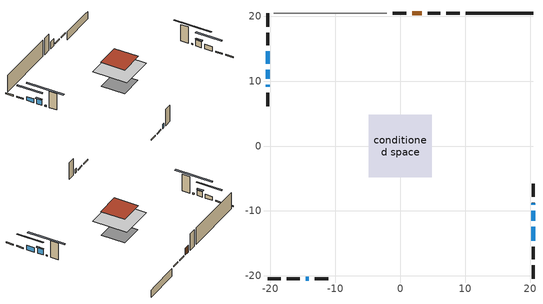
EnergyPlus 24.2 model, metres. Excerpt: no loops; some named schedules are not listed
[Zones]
conditioned space
 floor adiabatic (AdiabaticFloorConstruction): -4.84,-4.84 -4.84,4.84 4.84,4.84 4.84,-4.84 z3.05
 floor foundation (Slab1 construction): -3.26,-3.26 -3.26,3.26 3.26,3.26 3.26,-3.26 z-1.68
 wall outside (RimJoist1 construction): 9.15,20.44 7.1,20.44 / -20.44,-20.44 -18.39,-20.44 / -20.44,20.44 -20.44,18.39 / 20.44,-20.44 20.44,-18.39 z0.61:0.91
 wall outside (RimJoist2 construction): 6.17,20.44 4.23,20.44 / -17.46,-20.44 -15.51,-20.44 / -20.44,17.46 -20.44,15.51 / 20.44,-17.46 20.44,-15.51 z0.61:0.91
 wall outside (AdiabaticWallConstruction 1): 3.3,20.44 1.87,20.44 z0.61:2.64
 wall outside (AdiabaticWallConstruction): -14.59,-20.44 -14.07,-20.44 z0.61:1.83; 20.44,-14.59 20.44,-12.44 z0.61:1.86; -20.44,14.59 -20.44,12.66 z0.61:1.73; 20.44,-11.52 20.44,-10 z0.61:2.38; -20.44,11.74 -20.44,10.38 z0.61:2.2; 20.44,-9.08 20.44,-8.78 / -20.44,9.45 -20.44,9.15 z0.61:0.96
 wall outside (Wall1 construction): 0.94,20.44 -1.13,20.44 / -13.15,-20.44 -11.08,-20.44 / -20.44,8.23 -20.44,6.15 / 20.44,-7.85 20.44,-5.78 z0.61:5.49
 wall foundation (FoundationWall1 construction): 10.08,20.44,-1.68 10.08,20.44,0.61 19.41,20.44,0.61 19.41,20.44,0.42 20.44,20.44,0.42 20.44,20.44,-1.68
 wall adiabatic (Wall3 construction): -2.06,20.44 -19.51,20.44 z0.61:5.49
 window (WindowConstruction 4): -14.59,-20.44 -14.07,-20.44 z0.61:1.83
 window (WindowConstruction): 20.44,-14.59 20.44,-12.45 z0.61:1.86
 window (WindowConstruction 1): -20.44,14.59 -20.44,12.67 z0.61:1.73
 window (WindowConstruction 2): 20.44,-11.52 20.44,-10 z0.61:2.37
 window (WindowConstruction 3): -20.44,11.74 -20.44,10.38 z0.61:2.19
 window (WindowConstruction 5): 20.44,-9.08 20.44,-8.78 z0.61:0.95
 window (WindowConstruction 6): -20.44,9.45 -20.44,9.15 z0.61:0.95
 door (Door): 3.3,20.44 1.87,20.44 z0.61:2.64
 ceiling adiabatic (AdiabaticFloorConstruction): 4.84,-4.84 4.84,4.84 -4.84,4.84 -4.84,-4.84 z3.05
 roof outside (Roof1 construction): -3.42,3.42 -3.42,-3.42 3.42,-3.42 3.42,3.42 z5.49
shading: 20.44,-9.81 20.44,-17.23 20.85,-17.23 20.85,-9.81 z4.5; -20.44,10.03 -20.44,17.23 -20.85,17.23 -20.85,10.03 z4.37; 20.44,-9.8 20.44,-11.72 20.85,-11.72 20.85,-9.8 z2.58; -20.44,10.18 -20.44,11.94 -20.85,11.94 -20.85,10.18 z2.4; 20.44,-3.7 20.44,-14.16 20.85,-14.16 20.85,-3.7 z6.03; -20.44,4.07 -20.44,14.53 -20.85,14.53 -20.85,4.07 z6.03
[Building]
Building 1: Terrain=Suburbs
[Site:Location]
Toronto City Centre_ON: Latitude {deg}=43.63; Longitude {deg}=-79.39; Time Zone {hr}=-5; Elevation {m}=77; Keep Site Location Information=Yes
[Site:GroundTemperature:Shallow]
5.01852, 3.26908, 3.12898, 3.95918, 7.29196, 10.6092, 13.4851, 15.3069, 15.4617, 13.9799, 11.1774, 7.9619
[Site:WaterMainsTemperature]
Calculation Method=Schedule; Temperature Schedule=mains temperature schedule
[Material] Roughness=Rough; Thermal Absorptance=0.9
Name | Thickness {m} | Conductivity {W/m-K} | Density {kg/m3} | Specific Heat {J/kg-K} | Solar Absorptance | Visible Absorptance
asphalt or fiberglass shingles | 0.00635 | 0.162714 | 1121.4 | 1465.45 | 0.4 | 0.4
concrete 4.0 in. | 0.1016 | 1.803125 | 2242.8 | 837.4 | 0.7 | 0.7
concrete 8.0 in. | 0.2032 | 1.803125 | 2242.8 | 837.4 | 0.7 | 0.7
door material | 0.04445 | 0.053851 | 512.64 | 1214.23 | 0.7 | 0.7
exterior vertical ins | 0.00218552 | 0.029427 | 32.04 | 1214.23 | 0.7 | 0.7
floor covering | 0.0127 | 0.0433444 | 54.468 | 1339.84 | 0.6 | 0.6
floor rigid ins; wall rigid ins 2 | 0.512978 | 0.029427 | 32.04 | 1214.23 | 0.7 | 0.7
floor stud and cavity | 0.1397 | 1.75129 | 37.0049 | 1207.88 | 0.7 | 0.7
furniture material conditioned space 1 | 0.1524 | 0.115458 | 640.8 | 1214.23 | 0.6 | 0.6
gypsum board | 0.0127 | 0.160291 | 801 | 837.4 | 0.6 | 0.6
gypsum board 1 | 0.0127 | 0.160291 | 801 | 837.4 | 0.7 | 0.7
osb sheathing 0.5 in. | 0.0127 | 0.115458 | 512.64 | 1214.23 | 0.7 | 0.7
osb sheathing 0.75 in. | 0.01905 | 0.115458 | 512.64 | 1214.23 | 0.7 | 0.7
osb sheathing 2.0 in. | 0.0508 | 0.115458 | 512.64 | 1214.23 | 0.7 | 0.7
rim joist stud and cavity | 0.0508 | 0.0453916 | 125.044 | 1163.47 | 0.6 | 0.6
rim joist stud and cavity 1 | 0.0508 | 0.0351153 | 125.044 | 1163.47 | 0.6 | 0.6
roof rigid ins; wall rigid ins | 0.051816 | 0.029427 | 32.04 | 1214.23 | 0.7 | 0.7
roof stud and cavity | 0.2032 | 0.15702 | 78.34581 | 1123.46 | 0.7 | 0.7
wall rigid ins 1 | 0.051816 | 0.029427 | 32.04 | 1214.23 | 0.4 | 0.4
wall stud and cavity | 0.1397 | 0.201369 | 139.0536 | 1170.24 | 0.7 | 0.7
wall stud and cavity 1 | 0.1397 | 0.163066 | 139.0536 | 1170.24 | 0.7 | 0.7
wall stud and cavity 2 | 0.0889 | 0.380278 | 52.3479 | 1209.89 | 0.7 | 0.7
wall stud and cavity 3 | 0.0889 | 0.391764 | 83.0341 | 1211.67 | 0.7 | 0.7
wood siding | 0.0254 | 0.102417 | 544.68 | 1172.36 | 0.4 | 0.4
wood siding 1; wood siding 2; wood siding 3 | 0.0254 | 0.102417 | 544.68 | 1172.36 | 0.7 | 0.7
[WindowMaterial:SimpleGlazingSystem]
Name | U-Factor {W/m2-K} | Solar Heat Gain Coefficient
WindowMaterial | 2.450057 | 0.62
WindowMaterial 1 | 2.47334 | 0.61
WindowMaterial 2 | 2.38817 | 0.64
WindowMaterial 3 | 2.4052 | 0.64
WindowMaterial 4 | 5.58318 | 0.55
WindowMaterial 5 | 5.76317 | 0.53
[Construction]
AdiabaticFloorConstruction: floor stud and cavity, floor rigid ins, osb sheathing 0.75 in., floor covering
AdiabaticWallConstruction: wood siding 2, wall rigid ins 2, wall stud and cavity 2, gypsum board
AdiabaticWallConstruction 1: wood siding 3, wall rigid ins 2, wall stud and cavity 2, gypsum board
Door: door material
FoundationWall1 construction: concrete 8.0 in., gypsum board 1
furniture construction conditioned space 1: furniture material conditioned space 1
PartitionWallConstruction: gypsum board, wall stud and cavity 3, gypsum board
RimJoist1 construction: wood siding 1, osb sheathing 2.0 in., rim joist stud and cavity
RimJoist2 construction: wood siding 1, osb sheathing 2.0 in., rim joist stud and cavity 1
Roof1 construction: asphalt or fiberglass shingles, roof rigid ins, osb sheathing 0.75 in., roof stud and cavity, gypsum board
Slab1 construction: concrete 4.0 in.
Wall1 construction: wood siding, wall rigid ins, osb sheathing 0.5 in., wall stud and cavity, gypsum board
Wall3 construction: wall rigid ins 1, osb sheathing 0.5 in., wall stud and cavity 1, gypsum board
WindowConstruction: WindowMaterial
WindowConstruction 1: WindowMaterial 1
WindowConstruction 2: WindowMaterial 2
WindowConstruction 3: WindowMaterial 3
WindowConstruction 4: WindowMaterial 4
WindowConstruction 5; WindowConstruction 6: WindowMaterial 5
[Zone]
conditioned space: Multiplier=1; Volume {m3}=325.8; Part of Total Floor Area=Yes
[Space]
conditioned space 1: Zone=conditioned space; Volume {m3}=325.8
[SurfaceProperty:ExposedFoundationPerimeter]
Slab1: Exposed Perimeter Calculation Method=TotalExposedPerimeter; Total Exposed Perimeter {m}=10.36
[InternalMass] Zone or ZoneList=conditioned space; Space or SpaceList=conditioned space 1
Name | Construction | Surface Area {m2}
furniture mass conditioned space 1 | furniture construction conditioned space 1 | 54.4959
partition wall mass | PartitionWallConstruction | 136.24
[Lights]
interior lighting: Zone or ZoneList or Space or SpaceList=conditioned space 1; Schedule=interior lighting schedule; Design Level Calculation Method=LightingLevel; Lighting Level {W}=343.2; Return Air Fraction=0; Fraction Radiant=0.6; Fraction Visible=0.2; Fraction Replaceable=1
[People]
occupants: Zone or ZoneList or Space or SpaceList=conditioned space 1; Number of People Schedule=occupants schedule; Number of People Calculation Method=People; Number of People=3; Fraction Radiant=0.314171; Sensible Heat Fraction=0.56303; Activity Level Schedule=occupants activity schedule; Carbon Dioxide Generation Rate {m3/s-W}=0; Enable ASHRAE 55 Comfort Warnings=No; Mean Radiant Temperature Calculation Type=EnclosureAveraged
[ElectricEquipment] Zone or ZoneList or Space or SpaceList=conditioned space 1; Design Level Calculation Method=EquipmentLevel
Name | Schedule | Design Level {W} | Fraction Latent | Fraction Radiant | Fraction Lost
clothes dryer | clothes dryer schedule | 140.772 | 0.015 | 0.081 | 0.85
clothes washer | clothes washer schedule | 32.1985 | 0.03 | 0.162 | 0.7
cooking range | cooking range schedule | 208.969 | 0.08 | 0.432 | 0.2
dishwasher | dishwasher schedule | 66.8632 | 0.3 | 0.18 | 0.4
fridge | fridge schedule | 72.9452 | 0 | 0.6 | 0
mech vent house fan | mech vent house fan schedule | 0.95 | 0 | 0 | 1
mech vent house fan cfis | mech vent house fan cfis schedule | 0 | 0 | 0 | 0
misc plug loads | misc plug loads schedule | 494.7 | 0.045 | 0.513 | 0.1
whole house fan | Always On Discrete | 0 | 0 | 0 | 1
[OtherEquipment] Zone or ZoneList or Space or SpaceList=conditioned space 1; Design Level Calculation Method=EquipmentLevel
Name | Fuel Type | Schedule | Design Level {W} | Fraction Latent | Fraction Radiant | Fraction Lost
clothes dryer 1 | Electricity | clothes dryer schedule | 0 | 0.015 | 0.081 | 0.85
cooking range 1 | Electricity | cooking range schedule | 0 | 0.08 | 0.432 | 0.2
general water use latent | None | general water use schedule | 59.3978 | 1 | 0 | 0
general water use sensible | None | general water use schedule | -58.539 | 0 | 0.6 | 0
mech vent house fan latent load | None | Always On Discrete | 0 | 1 | 0 | 0
mech vent house fan sensible load | None | Always On Discrete | 0 | 0 | 0 | 0
water heater energy adjustment1 | NaturalGas | Always On Discrete | 0.01 | 0 | 0 | 1
[ZoneInfiltration:DesignFlowRate] Zone or ZoneList or Space or SpaceList=conditioned space 1; Schedule=Always On Discrete; Design Flow Rate Calculation Method=Flow/Zone; Design Flow Rate {m3/s}=0
infil flow; natural vent flow; whole house fan flow
[AvailabilityManager:Scheduled]
furnace airloop Availability Manager: Schedule=Always On Discrete
[Foundation:Kiva]
Foundation Kiva 1: Initial Indoor Air Temperature {C}=18; Wall Height Above Grade {m}=0.609996; Wall Depth Below Slab {m}=0.2032; Custom Block Material Name 1=exterior vertical ins; Custom Block Depth 1 {m}=2.28999; Custom Block X Position 1 {m}=0.2159; Custom Block Z Position 1 {m}=0
[Foundation:Kiva:Settings]
Soil Conductivity {W/m-K}=0.849921; Soil Density {kg/m3}=1842.3; Soil Specific Heat {J/kg-K}=418.7; Ground Solar Absorptivity=0.9; Ground Thermal Absorptivity=0.9; Ground Surface Roughness {m}=0.03; Far-Field Width {m}=40; Deep-Ground Boundary Condition=ZeroFlux; Deep-Ground Depth {m}=40; Minimum Cell Dimension {m}=0.2; Maximum Cell Growth Coefficient=3; Simulation Timestep=Timestep
[Exterior:Lights]
exterior lighting: Schedule=exterior lighting schedule; Design Level {W}=75.6
[EnergyManagementSystem:GlobalVariable]
furnace_airloop_Fan_RTF
infil_program_Qfan
infil_program_Qinf
natural_vent_program_Qnv
natural_vent_program_Qwhf
[EnergyManagementSystem:Sensor]
Name | Output:Variable or Output:Meter Index Key | Output:Variable or Output:Meter
airflow_gain | infil flow | Infiltration Sensible Heat Gain Energy
airflow_gain_1 | natural vent flow | Infiltration Sensible Heat Gain Energy
airflow_gain_2 | whole house fan flow | Infiltration Sensible Heat Gain Energy
airflow_loss | infil flow | Infiltration Sensible Heat Loss Energy
airflow_loss_1 | natural vent flow | Infiltration Sensible Heat Loss Energy
airflow_loss_2 | whole house fan flow | Infiltration Sensible Heat Loss Energy
clg_load_cond |  | Cooling:EnergyTransfer:Zone:CONDITIONED SPACE
clg_sp_s; clg_sp_s_1 | cooling setpoint | Schedule Value
clothes_dryer_exhaust_0_sch_s | clothes dryer exhaust 0 schedule | Schedule Value
cool_season | cooling season schedule | Schedule Value
htg_load_cond |  | Heating:EnergyTransfer:Zone:CONDITIONED SPACE
htg_sp_s; htg_sp_s_1 | heating setpoint | Schedule Value
ig_ee_conv | clothes dryer | Electric Equipment Convective Heating Energy
ig_ee_conv_2 | cooking range | Electric Equipment Convective Heating Energy
ig_ee_conv_4 | fridge | Electric Equipment Convective Heating Energy
ig_ee_conv_5 | misc plug loads | Electric Equipment Convective Heating Energy
ig_ee_conv_6 | whole house fan | Electric Equipment Convective Heating Energy
ig_ee_rad | clothes dryer | Electric Equipment Radiant Heating Energy
ig_ee_rad_2 | cooking range | Electric Equipment Radiant Heating Energy
ig_ee_rad_4 | fridge | Electric Equipment Radiant Heating Energy
ig_ee_rad_5 | misc plug loads | Electric Equipment Radiant Heating Energy
ig_ee_rad_6 | whole house fan | Electric Equipment Radiant Heating Energy
ig_lgt_conv | interior lighting | Lights Convective Heating Energy
ig_lgt_rad | interior lighting | Lights Radiant Heating Energy
ig_lgt_vis | interior lighting | Lights Visible Radiation Heating Energy
ig_oe_conv | clothes dryer 1 | Other Equipment Convective Heating Energy
ig_oe_conv_1 | cooking range 1 | Other Equipment Convective Heating Energy
ig_oe_conv_2 | general water use latent | Other Equipment Convective Heating Energy
ig_oe_conv_3 | general water use sensible | Other Equipment Convective Heating Energy
ig_oe_conv_4 | water heater energy adjustment1 | Other Equipment Convective Heating Energy
ig_oe_rad | clothes dryer 1 | Other Equipment Radiant Heating Energy
ig_oe_rad_1 | cooking range 1 | Other Equipment Radiant Heating Energy
ig_oe_rad_2 | general water use latent | Other Equipment Radiant Heating Energy
ig_oe_rad_3 | general water use sensible | Other Equipment Radiant Heating Energy
ig_oe_rad_4 | water heater energy adjustment1 | Other Equipment Radiant Heating Energy
ig_ppl_conv | occupants | People Convective Heating Energy
ig_ppl_rad | occupants | People Radiant Heating Energy
im_conv | furniture mass conditioned space 1 | Surface Inside Face Convection Heat Gain Energy
im_conv_1 | partition wall mass | Surface Inside Face Convection Heat Gain Energy
im_ig | furniture mass conditioned space 1 | Surface Inside Face Internal Gains Radiation Heat Gain Energy
im_ig_1 | partition wall mass | Surface Inside Face Internal Gains Radiation Heat Gain Energy
im_lgt | furniture mass conditioned space 1 | Surface Inside Face Lights Radiation Heat Gain Energy
im_lgt_1 | partition wall mass | Surface Inside Face Lights Radiation Heat Gain Energy
im_sol | furniture mass conditioned space 1 | Surface Inside Face Solar Radiation Heat Gain Energy
im_sol_1 | partition wall mass | Surface Inside Face Solar Radiation Heat Gain Energy
im_surf | furniture mass conditioned space 1 | Surface Inside Face Net Surface Thermal Radiation Heat Gain Energy
im_surf_1 | partition wall mass | Surface Inside Face Net Surface Thermal Radiation Heat Gain Energy
mv_conv | mech vent house fan | Electric Equipment Convective Heating Energy
mv_conv_1 | mech vent house fan cfis | Electric Equipment Convective Heating Energy
mv_conv_2 | mech vent house fan latent load | Other Equipment Convective Heating Energy
mv_conv_3 | mech vent house fan sensible load | Other Equipment Convective Heating Energy
mv_rad | mech vent house fan | Electric Equipment Radiant Heating Energy
mv_rad_1 | mech vent house fan cfis | Electric Equipment Radiant Heating Energy
mv_rad_2 | mech vent house fan latent load | Other Equipment Radiant Heating Energy
mv_rad_3 | mech vent house fan sensible load | Other Equipment Radiant Heating Energy
natural_vent_s | natural vent schedule | Schedule Value
out_pb_s |  | Site Outdoor Air Barometric Pressure
out_wt_s |  | Site Outdoor Air Humidity Ratio
site_vw_s |  | Site Wind Speed
ss_back_out | Window1 | Surface Window Shortwave from Zone Back Out Window Heat Transfer Rate
ss_back_out_1 | Window2 | Surface Window Shortwave from Zone Back Out Window Heat Transfer Rate
ss_back_out_2 | Window4 | Surface Window Shortwave from Zone Back Out Window Heat Transfer Rate
ss_back_out_3 | Window6 | Surface Window Shortwave from Zone Back Out Window Heat Transfer Rate
ss_back_out_4 | Window7 | Surface Window Shortwave from Zone Back Out Window Heat Transfer Rate
ss_back_out_5 | Window8 | Surface Window Shortwave from Zone Back Out Window Heat Transfer Rate
ss_back_out_6 | Window9 | Surface Window Shortwave from Zone Back Out Window Heat Transfer Rate
ss_conv | Door1 | Surface Inside Face Convection Heat Gain Energy
ss_conv_1 | Window1 | Surface Inside Face Convection Heat Gain Energy
ss_conv_2 | Window2 | Surface Inside Face Convection Heat Gain Energy
ss_conv_3 | Window4 | Surface Inside Face Convection Heat Gain Energy
ss_conv_4 | Window6 | Surface Inside Face Convection Heat Gain Energy
ss_conv_5 | Window7 | Surface Inside Face Convection Heat Gain Energy
ss_conv_6 | Window8 | Surface Inside Face Convection Heat Gain Energy
ss_conv_7 | Window9 | Surface Inside Face Convection Heat Gain Energy
ss_ig | Door1 | Surface Inside Face Internal Gains Radiation Heat Gain Energy
ss_ig_1 | Window1 | Surface Inside Face Internal Gains Radiation Heat Gain Energy
ss_ig_2 | Window2 | Surface Inside Face Internal Gains Radiation Heat Gain Energy
ss_ig_3 | Window4 | Surface Inside Face Internal Gains Radiation Heat Gain Energy
ss_ig_4 | Window6 | Surface Inside Face Internal Gains Radiation Heat Gain Energy
ss_ig_5 | Window7 | Surface Inside Face Internal Gains Radiation Heat Gain Energy
ss_ig_6 | Window8 | Surface Inside Face Internal Gains Radiation Heat Gain Energy
ss_ig_7 | Window9 | Surface Inside Face Internal Gains Radiation Heat Gain Energy
ss_lgt | Door1 | Surface Inside Face Lights Radiation Heat Gain Energy
ss_sol | Door1 | Surface Inside Face Solar Radiation Heat Gain Energy
ss_surf | Door1 | Surface Inside Face Net Surface Thermal Radiation Heat Gain Energy
ss_surf_1 | Window1 | Surface Inside Face Net Surface Thermal Radiation Heat Gain Energy
ss_surf_2 | Window2 | Surface Inside Face Net Surface Thermal Radiation Heat Gain Energy
ss_surf_3 | Window4 | Surface Inside Face Net Surface Thermal Radiation Heat Gain Energy
ss_surf_4 | Window6 | Surface Inside Face Net Surface Thermal Radiation Heat Gain Energy
ss_surf_5 | Window7 | Surface Inside Face Net Surface Thermal Radiation Heat Gain Energy
ss_surf_6 | Window8 | Surface Inside Face Net Surface Thermal Radiation Heat Gain Energy
ss_surf_7 | Window9 | Surface Inside Face Net Surface Thermal Radiation Heat Gain Energy
ss_trans_in | Window1 | Surface Window Transmitted Solar Radiation Rate
ss_trans_in_1 | Window2 | Surface Window Transmitted Solar Radiation Rate
ss_trans_in_2 | Window4 | Surface Window Transmitted Solar Radiation Rate
ss_trans_in_3 | Window6 | Surface Window Transmitted Solar Radiation Rate
ss_trans_in_4 | Window7 | Surface Window Transmitted Solar Radiation Rate
ss_trans_in_5 | Window8 | Surface Window Transmitted Solar Radiation Rate
ss_trans_in_6 | Window9 | Surface Window Transmitted Solar Radiation Rate
ss_trans_out | Window1 | Surface Inside Face Initial Transmitted Diffuse Transmitted Out Window Solar Radiation Rate
ss_trans_out_1 | Window2 | Surface Inside Face Initial Transmitted Diffuse Transmitted Out Window Solar Radiation Rate
ss_trans_out_2 | Window4 | Surface Inside Face Initial Transmitted Diffuse Transmitted Out Window Solar Radiation Rate
ss_trans_out_3 | Window6 | Surface Inside Face Initial Transmitted Diffuse Transmitted Out Window Solar Radiation Rate
ss_trans_out_4 | Window7 | Surface Inside Face Initial Transmitted Diffuse Transmitted Out Window Solar Radiation Rate
ss_trans_out_5 | Window8 | Surface Inside Face Initial Transmitted Diffuse Transmitted Out Window Solar Radiation Rate
ss_trans_out_6 | Window9 | Surface Inside Face Initial Transmitted Diffuse Transmitted Out Window Solar Radiation Rate
s_conv | FoundationWall1 | Surface Inside Face Convection Heat Gain Energy
s_conv_1 | inferred conditioned ceiling | Surface Inside Face Convection Heat Gain Energy
s_conv_10 | RimJoist2:90 | Surface Inside Face Convection Heat Gain Energy
s_conv_11 | Roof1 | Surface Inside Face Convection Heat Gain Energy
s_conv_12 | Slab1 | Surface Inside Face Convection Heat Gain Energy
s_conv_13 | Wall1:0 | Surface Inside Face Convection Heat Gain Energy
s_conv_14 | Wall1:180 | Surface Inside Face Convection Heat Gain Energy
s_conv_15 | Wall1:270 | Surface Inside Face Convection Heat Gain Energy
s_conv_16 | Wall1:90 | Surface Inside Face Convection Heat Gain Energy
s_conv_17 | Wall3 | Surface Inside Face Convection Heat Gain Energy
s_conv_2 | inferred conditioned floor | Surface Inside Face Convection Heat Gain Energy
s_conv_3 | RimJoist1:0 | Surface Inside Face Convection Heat Gain Energy
s_conv_4 | RimJoist1:180 | Surface Inside Face Convection Heat Gain Energy
s_conv_5 | RimJoist1:270 | Surface Inside Face Convection Heat Gain Energy
s_conv_6 | RimJoist1:90 | Surface Inside Face Convection Heat Gain Energy
s_conv_7 | RimJoist2:0 | Surface Inside Face Convection Heat Gain Energy
s_conv_8 | RimJoist2:180 | Surface Inside Face Convection Heat Gain Energy
s_conv_9 | RimJoist2:270 | Surface Inside Face Convection Heat Gain Energy
s_ig | FoundationWall1 | Surface Inside Face Internal Gains Radiation Heat Gain Energy
s_ig_1 | inferred conditioned ceiling | Surface Inside Face Internal Gains Radiation Heat Gain Energy
s_ig_10 | RimJoist2:90 | Surface Inside Face Internal Gains Radiation Heat Gain Energy
s_ig_11 | Roof1 | Surface Inside Face Internal Gains Radiation Heat Gain Energy
s_ig_12 | Slab1 | Surface Inside Face Internal Gains Radiation Heat Gain Energy
s_ig_13 | Wall1:0 | Surface Inside Face Internal Gains Radiation Heat Gain Energy
s_ig_14 | Wall1:180 | Surface Inside Face Internal Gains Radiation Heat Gain Energy
s_ig_15 | Wall1:270 | Surface Inside Face Internal Gains Radiation Heat Gain Energy
s_ig_16 | Wall1:90 | Surface Inside Face Internal Gains Radiation Heat Gain Energy
s_ig_17 | Wall3 | Surface Inside Face Internal Gains Radiation Heat Gain Energy
s_ig_2 | inferred conditioned floor | Surface Inside Face Internal Gains Radiation Heat Gain Energy
s_ig_3 | RimJoist1:0 | Surface Inside Face Internal Gains Radiation Heat Gain Energy
s_ig_4 | RimJoist1:180 | Surface Inside Face Internal Gains Radiation Heat Gain Energy
s_ig_5 | RimJoist1:270 | Surface Inside Face Internal Gains Radiation Heat Gain Energy
s_ig_6 | RimJoist1:90 | Surface Inside Face Internal Gains Radiation Heat Gain Energy
s_ig_7 | RimJoist2:0 | Surface Inside Face Internal Gains Radiation Heat Gain Energy
s_ig_8 | RimJoist2:180 | Surface Inside Face Internal Gains Radiation Heat Gain Energy
s_ig_9 | RimJoist2:270 | Surface Inside Face Internal Gains Radiation Heat Gain Energy
s_lgt | FoundationWall1 | Surface Inside Face Lights Radiation Heat Gain Energy
s_lgt_1 | inferred conditioned ceiling | Surface Inside Face Lights Radiation Heat Gain Energy
s_lgt_10 | RimJoist2:90 | Surface Inside Face Lights Radiation Heat Gain Energy
s_lgt_11 | Roof1 | Surface Inside Face Lights Radiation Heat Gain Energy
s_lgt_12 | Slab1 | Surface Inside Face Lights Radiation Heat Gain Energy
s_lgt_13 | Wall1:0 | Surface Inside Face Lights Radiation Heat Gain Energy
s_lgt_14 | Wall1:180 | Surface Inside Face Lights Radiation Heat Gain Energy
s_lgt_15 | Wall1:270 | Surface Inside Face Lights Radiation Heat Gain Energy
s_lgt_16 | Wall1:90 | Surface Inside Face Lights Radiation Heat Gain Energy
s_lgt_17 | Wall3 | Surface Inside Face Lights Radiation Heat Gain Energy
s_lgt_2 | inferred conditioned floor | Surface Inside Face Lights Radiation Heat Gain Energy
s_lgt_3 | RimJoist1:0 | Surface Inside Face Lights Radiation Heat Gain Energy
s_lgt_4 | RimJoist1:180 | Surface Inside Face Lights Radiation Heat Gain Energy
s_lgt_5 | RimJoist1:270 | Surface Inside Face Lights Radiation Heat Gain Energy
s_lgt_6 | RimJoist1:90 | Surface Inside Face Lights Radiation Heat Gain Energy
s_lgt_7 | RimJoist2:0 | Surface Inside Face Lights Radiation Heat Gain Energy
s_lgt_8 | RimJoist2:180 | Surface Inside Face Lights Radiation Heat Gain Energy
s_lgt_9 | RimJoist2:270 | Surface Inside Face Lights Radiation Heat Gain Energy
s_sol | FoundationWall1 | Surface Inside Face Solar Radiation Heat Gain Energy
s_sol_1 | inferred conditioned ceiling | Surface Inside Face Solar Radiation Heat Gain Energy
s_sol_10 | RimJoist2:90 | Surface Inside Face Solar Radiation Heat Gain Energy
s_sol_11 | Roof1 | Surface Inside Face Solar Radiation Heat Gain Energy
s_sol_12 | Slab1 | Surface Inside Face Solar Radiation Heat Gain Energy
s_sol_13 | Wall1:0 | Surface Inside Face Solar Radiation Heat Gain Energy
s_sol_14 | Wall1:180 | Surface Inside Face Solar Radiation Heat Gain Energy
s_sol_15 | Wall1:270 | Surface Inside Face Solar Radiation Heat Gain Energy
s_sol_16 | Wall1:90 | Surface Inside Face Solar Radiation Heat Gain Energy
s_sol_17 | Wall3 | Surface Inside Face Solar Radiation Heat Gain Energy
s_sol_2 | inferred conditioned floor | Surface Inside Face Solar Radiation Heat Gain Energy
s_sol_3 | RimJoist1:0 | Surface Inside Face Solar Radiation Heat Gain Energy
s_sol_4 | RimJoist1:180 | Surface Inside Face Solar Radiation Heat Gain Energy
s_sol_5 | RimJoist1:270 | Surface Inside Face Solar Radiation Heat Gain Energy
s_sol_6 | RimJoist1:90 | Surface Inside Face Solar Radiation Heat Gain Energy
s_sol_7 | RimJoist2:0 | Surface Inside Face Solar Radiation Heat Gain Energy
s_sol_8 | RimJoist2:180 | Surface Inside Face Solar Radiation Heat Gain Energy
s_sol_9 | RimJoist2:270 | Surface Inside Face Solar Radiation Heat Gain Energy
s_surf | FoundationWall1 | Surface Inside Face Net Surface Thermal Radiation Heat Gain Energy
s_surf_1 | inferred conditioned ceiling | Surface Inside Face Net Surface Thermal Radiation Heat Gain Energy
s_surf_10 | RimJoist2:90 | Surface Inside Face Net Surface Thermal Radiation Heat Gain Energy
s_surf_11 | Roof1 | Surface Inside Face Net Surface Thermal Radiation Heat Gain Energy
s_surf_12 | Slab1 | Surface Inside Face Net Surface Thermal Radiation Heat Gain Energy
s_surf_13 | Wall1:0 | Surface Inside Face Net Surface Thermal Radiation Heat Gain Energy
s_surf_14 | Wall1:180 | Surface Inside Face Net Surface Thermal Radiation Heat Gain Energy
s_surf_15 | Wall1:270 | Surface Inside Face Net Surface Thermal Radiation Heat Gain Energy
s_surf_16 | Wall1:90 | Surface Inside Face Net Surface Thermal Radiation Heat Gain Energy
s_surf_17 | Wall3 | Surface Inside Face Net Surface Thermal Radiation Heat Gain Energy
s_surf_2 | inferred conditioned floor | Surface Inside Face Net Surface Thermal Radiation Heat Gain Energy
s_surf_3 | RimJoist1:0 | Surface Inside Face Net Surface Thermal Radiation Heat Gain Energy
s_surf_4 | RimJoist1:180 | Surface Inside Face Net Surface Thermal Radiation Heat Gain Energy
s_surf_5 | RimJoist1:270 | Surface Inside Face Net Surface Thermal Radiation Heat Gain Energy
s_surf_6 | RimJoist1:90 | Surface Inside Face Net Surface Thermal Radiation Heat Gain Energy
s_surf_7 | RimJoist2:0 | Surface Inside Face Net Surface Thermal Radiation Heat Gain Energy
s_surf_8 | RimJoist2:180 | Surface Inside Face Net Surface Thermal Radiation Heat Gain Energy
